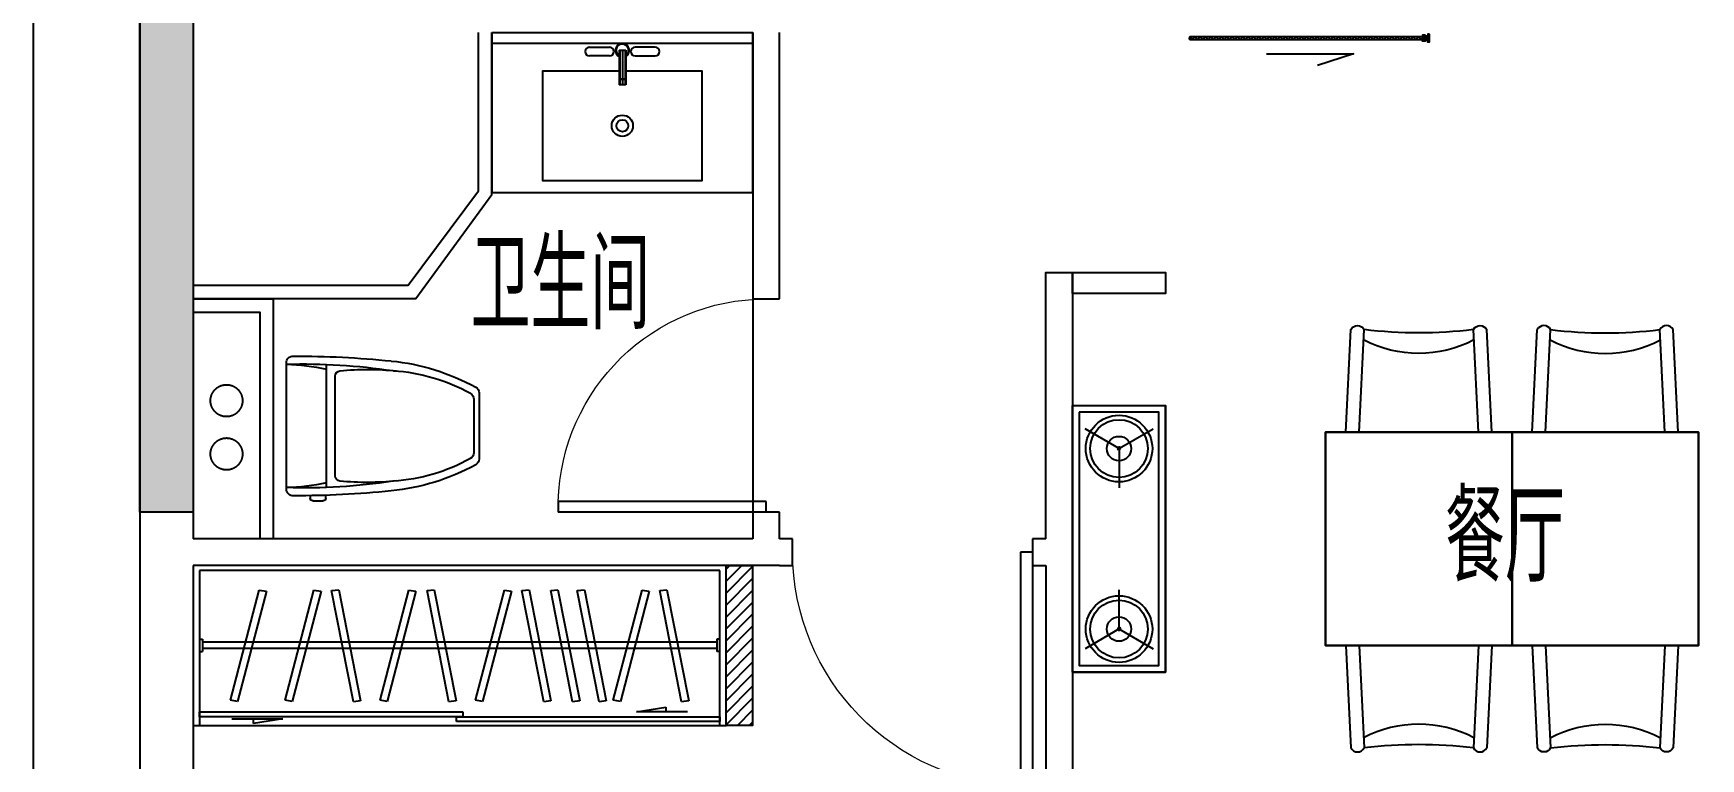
# Model space of a CAD drawing. Header units: millimetres. Extents: x -650 to 31581, y -2936 to 10021.
# Drawn here: x 11891 to 18150, y 2775 to 5497 of the extents above; entities that cross this region are included whole.
import ezdxf

# ---------------------------------------------------------------- set-up
doc = ezdxf.new("R2010")
doc.units = ezdxf.units.MM
doc.header["$LTSCALE"] = 1000
doc.linetypes.add('DASH', pattern=[0.35, 0.25, -0.1])
doc.linetypes.add('PS', pattern=[3200, 1500, -200, 1500])
doc.layers.get('0').update_dxf_attribs({"linetype": 'CONTINUOUS'})
doc.layers.get('Defpoints').update_dxf_attribs({"color": 6, "linetype": 'CONTINUOUS'})
for name, color, linetype in [('0p-洞填充', 1, 'CONTINUOUS'), ('A-Lvtry', 5, 'CONTINUOUS'), ('P-Furniture(活动家具)', 134, 'CONTINUOUS'), ('P-Plumbing-fix(洁具)', 134, 'CONTINUOUS'), ('PS', 6, 'PS'), ('PUB_HATCH', 8, 'CONTINUOUS'), ('PUB_TEXT', 7, 'CONTINUOUS'), ('WALL', 2, 'CONTINUOUS'), ('WINDOW', 4, 'CONTINUOUS'), ('剪力墙', 6, 'CONTINUOUS'), ('门', 9, 'CONTINUOUS')]:
    doc.layers.add(name, color=color, linetype=linetype)
doc.layers.add('A-FUR', color=8, linetype='CONTINUOUS', plot=False)
doc.styles.get("Standard").update_dxf_attribs({"font": 'tssdeng.shx', "bigfont": 'tssdchn.shx'})

# ---------------------------------------------------------------- blocks, each defined once
blk = doc.blocks.new('u5g')
at = {"color": 8, "linetype": 'DASH', "ltscale": 20}
for p, q in [((10502.8, 151826.4), (10512.8, 151826.4)), ((10512.8, 151826.4), (10512.8, 151776.4)), ((12177.7, 151813.9), (10512.8, 151813.9)), ((12177.7, 151788.9), (10512.8, 151788.9)), ((12187.8, 151826.4), (12177.7, 151826.4)), ((12177.7, 151826.4), (12177.7, 151776.4)), ((10502.8, 151776.4), (10512.8, 151776.4)), ((12187.8, 151776.4), (12177.7, 151776.4))]:
    blk.add_line(p, q, dxfattribs=at)
at = {"color": 8, "ltscale": 20}
for p, q in [((11917.6, 151531.4), (12012.7, 151550.3)), ((12082.8, 151531.4), (11917.6, 151531.4)), ((12012.7, 151550.3), (12012.7, 151531.4)), ((10607.7, 151503.4), (10772.9, 151503.4)), ((10772.9, 151503.4), (10677.8, 151484.5)), ((10677.8, 151484.5), (10677.8, 151503.4))]:
    blk.add_line(p, q, dxfattribs=at)
at = {"linetype": 'DASH', "ltscale": 20}
for points in [[(12207.8, 152126.4), (10482.8, 152126.4), (10482.8, 151476.4), (12207.8, 151476.4)], [(10502.8, 151531.4), (11355.3, 151531.4), (11355.3, 151511.4), (10502.8, 151511.4)], [(11335.3, 151511.4), (12187.8, 151511.4), (12187.8, 151491.4), (11335.3, 151491.4)]]:
    blk.add_lwpolyline(points, close=True, dxfattribs=at)
blk.add_lwpolyline([(12187.8, 151476.4), (12187.8, 152106.4), (10502.8, 152106.4), (10502.8, 151476.4)], dxfattribs=at)
at = {"color": 8, "linetype": 'DASH', "ltscale": 20}
for points in [[(10603.3, 151578.7), (10696.8, 152026.6), (10719.8, 152021.8), (10626.3, 151573.9)], [(10780.1, 151578.7), (10873.6, 152026.6), (10896.6, 152021.8), (10803.1, 151573.9)], [(11001.3, 151572.3), (10930.5, 152024.3), (10953.7, 152028), (11024.5, 151576)], [(11087.5, 151578.7), (11181, 152026.6), (11204, 152021.8), (11110.4, 151573.9)], [(11310.5, 151572.3), (11239.7, 152024.3), (11262.9, 152028), (11333.7, 151576)], [(11396.6, 151578.7), (11490.1, 152026.6), (11513.1, 152021.8), (11419.6, 151573.9)], [(11617.8, 151572.3), (11547, 152024.3), (11570.2, 152028), (11641, 151576)], [(11711, 151572.3), (11640.2, 152024.3), (11663.4, 152028), (11734.2, 151576)], [(11796.6, 151572.3), (11725.8, 152024.3), (11749, 152028), (11819.8, 151576)], [(11842.7, 151578.7), (11936.3, 152026.6), (11959.3, 152021.8), (11865.7, 151573.9)], [(12064, 151572.3), (11993.2, 152024.3), (12016.4, 152028), (12087.2, 151576)]]:
    blk.add_lwpolyline(points, close=True, dxfattribs=at)
blk = doc.blocks.new('$DorLib2D$00000001')
for p, q in [((0.45, 0.975), (0.5, 0.975)), ((0.45, 0), (0.45, 0.975)), ((0.5, 0), (0.5, 0.975)), ((0.5, 0), (0.45, 0))]:
    blk.add_line(p, q)
at = {"lineweight": 13}
blk.add_arc((0.475, 0), 0.975, 91.46928, 180, dxfattribs=at)
blk = doc.blocks.new('asdgaegwegwegweg')
at = {"layer": 'P-Furniture(活动家具)', "ltscale": 0.05}
for p, q in [((2929513.3, 291305.6), (2929128.3, 291286.4)), ((2929513.3, 290757.1), (2929128.3, 290776.4))]:
    blk.add_line(p, q, dxfattribs=at)
at = {"layer": 'P-Furniture(活动家具)', "color": 251, "ltscale": 0.05}
for p, q in [((2929513.3, 291255.6), (2929128.3, 291236.4)), ((2929513.3, 290807.1), (2929128.3, 290826.4))]:
    blk.add_line(p, q, dxfattribs=at)
at = {"layer": 'P-Furniture(活动家具)', "ltscale": 0.05}
for centre, radius, start, end in [((2929141.6, 291261.4), 28.3, 118.07249, 241.92751), ((2927454, 291031.4), 1686.8, 353.01938, 6.98062), ((2929141.6, 290801.4), 28.3, 118.07249, 241.92751)]:
    blk.add_arc(centre, radius, start, end, dxfattribs=at)
at = {"layer": 'P-Furniture(活动家具)', "color": 251, "ltscale": 0.05}
blk.add_arc((2928772, 291031.4), 445.6, 332.33384, 27.66616, dxfattribs=at)
blk = doc.blocks.new('table 700x900')
at = {"layer": 'P-Furniture(活动家具)', "ltscale": 0.05}
for points in [[(-450, 700), (350, 700), (350, -700), (-450, -700)], [(-450, 0), (350, 0), (350, 700), (-450, 700)], [(-450, -700), (350, -700), (350, 0), (-450, 0)]]:
    blk.add_lwpolyline(points, close=True, dxfattribs=at)
at = {"layer": 'P-Furniture(活动家具)'}
blk.add_lwpolyline([(-450, 700), (350, 700), (350, -700), (-450, -700)], close=True, dxfattribs=at)
at = {"layer": 'P-Furniture(活动家具)', "ltscale": 0.05}
blk.add_blockref('asdgaegwegwegweg', (-2929963.3, -290681.4), dxfattribs=at)
at = {"layer": 'P-Furniture(活动家具)', "ltscale": 0.05, "xscale": -1}
blk.add_blockref('asdgaegwegwegweg', (2929863.3, -290681.4), dxfattribs=at)
at = {"layer": 'P-Furniture(活动家具)', "ltscale": 0.05, "xscale": -1, "rotation": 180}
blk.add_blockref('asdgaegwegwegweg', (-2929963.3, 290681.4), dxfattribs=at)
at = {"layer": 'P-Furniture(活动家具)', "ltscale": 0.05, "rotation": 180}
blk.add_blockref('asdgaegwegwegweg', (2929863.3, 290681.4), dxfattribs=at)
blk = doc.blocks.new('A$C103B1D10')
at = {"layer": 'P-Furniture(活动家具)', "color": 251}
for p, q in [((101.3, 325), (-898.7, 325)), ((-898.7, 325), (-898.7, -25)), ((101.3, 325), (101.3, -25)), ((-733.2, 142.8), (-811.1, 277.7)), ((-64.1, 142.8), (13.8, 277.7)), ((-733.2, 157.2), (-811.1, 22.3)), ((-745.7, 150), (-589.9, 150)), ((-51.6, 150), (-207.5, 150)), ((-64.1, 157.2), (13.8, 22.3)), ((-898.7, -25), (101.3, -25))]:
    blk.add_line(p, q, dxfattribs=at)
at = {"layer": 'P-Furniture(活动家具)'}
blk.add_lwpolyline([(-898.7, 325), (101.3, 325), (101.3, -25), (-898.7, -25)], close=True, dxfattribs=at)
at = {"layer": 'P-Furniture(活动家具)', "color": 251}
blk.add_lwpolyline([(76.3, 300), (-873.7, 300), (-873.7, 0), (76.3, 0)], close=True, dxfattribs=at)
at = {"layer": 'P-Furniture(活动家具)', "color": 251, "const_width": 4.17}
for points in [[(-797.5, 254.1), (-810.2, 276.1)], [(-797.5, 254.1), (-810.2, 276.1)], [(0.2, 254.1), (12.8, 276.1)], [(0.2, 254.1), (12.8, 276.1)], [(-617.1, 150), (-591.8, 150)], [(-617.1, 150), (-591.8, 150)], [(-180.2, 150), (-205.6, 150)], [(-180.2, 150), (-205.6, 150)], [(-797.5, 45.9), (-810.2, 23.9)], [(-797.5, 45.9), (-810.2, 23.9)], [(0.2, 45.9), (12.8, 23.9)], [(0.2, 45.9), (12.8, 23.9)]]:
    blk.add_lwpolyline(points, dxfattribs=at)
at = {"layer": 'P-Furniture(活动家具)', "color": 251}
for centre, radius in [((-737.4, 150), 125), ((-737.4, 150), 108.3), ((-60, 150), 125), ((-60, 150), 108.3), ((-737.4, 150), 45.8), ((-60, 150), 45.8)]:
    blk.add_circle(centre, radius, dxfattribs=at)
blk = doc.blocks.new('A$C7FA7227F')
at = {"layer": 'P-Plumbing-fix(洁具)'}
for p, q in [((499.4, 723), (25, 723)), ((138.3, 0), (386, 0))]:
    blk.add_line(p, q, dxfattribs=at)
at = {"layer": 'P-Plumbing-fix(洁具)', "color": 251}
for p, q in [((524.5, 634.1), (533.1, 634.1)), ((493, 573), (31.4, 573)), ((533.1, 575.4), (523.1, 575.4)), ((543.1, 624.1), (543.1, 585.4)), ((449.1, 540.3), (75.2, 540.3)), ((161.5, 20), (362.9, 20))]:
    blk.add_line(p, q, dxfattribs=at)
at = {"layer": 'P-Plumbing-fix(洁具)'}
for centre, radius, start, end in [((25, 698), 25, 90, 183.05613), ((3518.4, 690.1), 3518.4, 179.89353, 185.87274), ((499.4, 698), 25, 356.94387, 90), ((-2994.1, 690.1), 3518.4, 354.12726, 0.10647), ((849, 412.9), 834.6, 185.69246, 208.65747), ((-324.6, 412.9), 834.6, 331.34253, 354.30754), ((138.3, 25), 25, 209.6173, 270), ((386, 25), 25, 270, 330.3827)]:
    blk.add_arc(centre, radius, start, end, dxfattribs=at)
at = {"layer": 'P-Plumbing-fix(洁具)', "color": 251}
for centre, radius, start, end in [((2298.1, 659.6), 2268.4, 178.39774, 188.51111), ((849.6, 747.3), 819.4, 181.69606, 192.27861), ((-1773.7, 659.6), 2268.4, 351.48889, 1.60226), ((-325.2, 747.3), 819.4, 347.72139, 358.30394), ((533.1, 624.1), 10, 0, 90), ((533.1, 585.4), 10, 270, 0), ((1107, 418.3), 1056.9, 174.35067, 185.89522), ((75.2, 520.3), 20, 90, 174.35067), ((449.1, 520.3), 20, 5.64933, 90), ((-582.7, 418.3), 1056.9, 354.10478, 5.64933), ((735.4, 364.4), 681.8, 183.62405, 209.09943), ((-211, 364.4), 681.8, 330.90057, 356.37595), ((161.5, 45), 25, 209.09943, 270), ((362.9, 45), 25, 270, 330.90057)]:
    blk.add_arc(centre, radius, start, end, dxfattribs=at)
blk = doc.blocks.new('A$C775F19E5')
at = {"layer": 'P-Plumbing-fix(洁具)', "color": 134}
for p, q in [((-1089.3, 600), (-1089.3, 0)), ((-1089.3, 600), (-110.7, 600)), ((-110.7, 0), (-110.7, 600)), ((-1089.3, 0), (-110.7, 0))]:
    blk.add_line(p, q, dxfattribs=at)
at = {"layer": 'P-Plumbing-fix(洁具)', "color": 251}
for p, q in [((-1089.3, 560), (-110.7, 560)), ((-723.3, 544.6, 16), (-648.2, 544.6, 16)), ((-648.2, 512.1, 16), (-723.3, 512.1, 16)), ((-612.5, 533.8, 16), (-612.5, 425.1, 16)), ((-612.5, 533.8, 16), (-587.5, 533.8, 16)), ((-610, 533.8, 16), (-610, 509, 16)), ((-610, 509, 16), (-610, 425.1, 16)), ((-600, 533.8, 16), (-600, 425.1, 16)), ((-600, 524.1, 16), (-600, 425.1, 16)), ((-590, 533.8, 16), (-590, 404.1, 16)), ((-587.5, 533.8, 16), (-587.5, 425.1, 16)), ((-476.7, 544.6, 16), (-551.8, 544.6, 16)), ((-551.8, 512.1, 16), (-476.7, 512.1, 16)), ((-587.5, 425.1, 16), (-612.5, 425.1, 16)), ((-612.5, 424.1, 16), (-612.5, 404.1, 16)), ((-587.5, 424.1, 16), (-612.5, 424.1, 16)), ((-587.5, 404.1, 16), (-612.5, 404.1, 16)), ((-611.5, 425.1, 16), (-611.5, 424.1, 16)), ((-610, 424.1, 16), (-610, 404.1, 16)), ((-600, 424.1, 16), (-600, 404.1, 16)), ((-600, 424.1, 16), (-600, 404.1, 16)), ((-590, 424.1, 16), (-590, 404.1, 16)), ((-588.5, 425.1, 16), (-588.5, 424.1, 16)), ((-587.5, 424.1, 16), (-587.5, 404.1, 16))]:
    blk.add_line(p, q, dxfattribs=at)
at = {"layer": 'P-Plumbing-fix(洁具)', "color": 134}
blk.add_lwpolyline([(-612.5, 455), (-900, 455), (-900, 45), (-300, 45), (-300, 455), (-587.5, 455)], dxfattribs=at)
at = {"layer": 'P-Plumbing-fix(洁具)', "color": 251}
for radius in [40, 40, 22.5]:
    blk.add_circle((-600, 250), radius, dxfattribs=at)
for centre, radius, start, end in [((-723.3, 528.3, 16), 16.2, 90, 270), ((-648.2, 528.3, 16), 16.2, 270, 90), ((-600, 533, 12.8), 26, 292.61987, 247.38014), ((-600, 533, 12.8), 24.5, 295.31939, 245.92542), ((-600, 533, 12.8), 23.7, 295.31939, 245.92542), ((-551.8, 528.3, 16), 16.2, 90, 270), ((-476.7, 528.3, 16), 16.2, 270, 90)]:
    blk.add_arc(centre, radius, start, end, dxfattribs=at)

msp = doc.modelspace()

# ---------------------------------------------------------------- hatches: boundary and pattern name
at = {"layer": '0p-洞填充'}
h = msp.add_hatch(dxfattribs=at)
h.set_pattern_fill('ANSI31', color=256, scale=10)
h.set_pattern_definition([(45, (-2395644.507, -1062799.34), (-22.4506403, 22.4506403), [])])
h.paths.add_polyline_path([(14491.4, 2900), (14591.3, 2900), (14591.3, 3500), (14491.4, 3500)])
at = {"layer": 'PUB_HATCH'}
msp.add_hatch(color=256, dxfattribs=at).paths.add_polyline_path([(12291.5, 5700), (12491.5, 5700), (12491.5, 3700), (12291.5, 3700), (12291.5, 5500)])
at = {"layer": '门'}
h = msp.add_hatch(dxfattribs=at)
h.set_pattern_fill('!PYH_GALSSC', color=250, scale=10, angle=360, style=0)
h.set_pattern_definition([(315, (15940.754, 5473.805), (-9.9999, -9.9999), []), (225, (15940.754, 5473.805), (-9.9999, 9.9999), [])])
h.paths.add_polyline_path([(16230, 5481.8), (16230, 5475.8), (16232, 5473.8), (17109.2, 5473.8), (17111.2, 5475.8), (17111.2, 5481.8), (17109.2, 5483.8), (16232, 5483.8)])

# ---------------------------------------------------------------- linework, layer by layer
at = {"layer": '0p-洞填充'}
msp.add_line((15791.5, 4600), (15791.5, 2680), dxfattribs=at)
msp.add_lwpolyline([(15691.5, 3600), (15691.5, 4600), (15791.5, 4600)], dxfattribs=at)
for points in [[(15791.5, 4600), (16141.5, 4600), (16141.5, 4520), (15791.5, 4520)], [(14491.4, 3500), (14591.3, 3500), (14591.3, 2900), (14491.4, 2900)]]:
    msp.add_lwpolyline(points, close=True, dxfattribs=at)
at = {"layer": 'A-Lvtry', "ltscale": 3}
for points in [[(12491.5, 4502.3), (13327, 4502.3), (13612.9, 4892), (13612.9, 5500)], [(12491.5, 4552.3), (13298.3, 4552.3), (13562.9, 4905.5), (13562.9, 5500)]]:
    msp.add_lwpolyline(points, dxfattribs=at)
at = {"layer": 'Defpoints'}
msp.add_lwpolyline([(11891.5, -2885.7), (11891.5, 9970.6), (31581.3, 9970.6), (31581.3, -2885.7)], close=True, dxfattribs=at)
at = {"layer": 'PS', "ltscale": 0.5}
for centre in [(12616.5, 4118.4), (12616.5, 3918.4)]:
    msp.add_circle(centre, 60, dxfattribs=at)
at = {"layer": 'WALL'}
for p, q in [((12291.5, 5600), (12291.5, 3600)), ((12491.5, 5500), (12491.5, 3600)), ((14591.5, 5500), (14591.5, 4500)), ((14691.5, 4500), (14691.5, 5500)), ((14591.5, 4500), (14691.5, 4500)), ((14691.5, 3700), (14591.5, 3700)), ((14591.5, 3700), (14591.5, 3600)), ((14691.5, 3600), (14691.5, 3700)), ((12291.5, 3600), (12291.5, -200)), ((14591.5, 3600), (12491.5, 3600)), ((14741.5, 3600), (14691.5, 3600)), ((14741.5, 3500), (14741.5, 3600)), ((15691.5, 3600), (15641.5, 3600)), ((15641.5, 3600), (15641.5, 3500)), ((12491.5, 3500), (12491.5, 0)), ((14691.5, 3500), (12491.5, 3500)), ((14691.5, 3500), (14741.5, 3500)), ((15641.5, 3500), (15691.5, 3500)), ((15691.5, 3500), (15691.5, 0))]:
    msp.add_line(p, q, dxfattribs=at)
for points in [[(12491.5, 4500), (12791.5, 4500), (12791.5, 3600)], [(12491.5, 4450), (12741.5, 4450), (12741.5, 3600)]]:
    msp.add_lwpolyline(points, dxfattribs=at)
at = {"layer": 'WINDOW'}
msp.add_line((14591.5, 4500), (14591.5, 3700), dxfattribs=at)
at = {"layer": '剪力墙', "elevation": 0}
msp.add_lwpolyline([(12291.5, 5700), (12491.5, 5700), (12491.5, 3700), (12291.5, 3700), (12291.5, 5500)], close=True, dxfattribs=at)
at = {"layer": '门', "color": 250}
for p, q in [((17128.8, 5486.1), (17112.4, 5471.6)), ((17112.4, 5486), (17128.8, 5472.4))]:
    msp.add_line(p, q, dxfattribs=at)
at = {"layer": '门'}
msp.add_lwpolyline([(16230, 5481.8), (16230, 5475.8), (16232, 5473.8), (17109.2, 5473.8), (17111.2, 5475.8), (17111.2, 5481.8), (17109.2, 5483.8), (16232, 5483.8)], close=True, dxfattribs=at)
for points in [[(17130, 5463.8), (17130, 5493.8), (17125, 5493.8), (17125, 5486.8), (17115, 5486.8), (17115, 5489.8), (17105, 5489.8), (17105, 5484.8)], [(17130, 5493.8), (17130, 5463.8), (17125, 5463.8), (17125, 5470.8), (17115, 5470.8), (17115, 5467.8), (17105, 5467.8), (17105, 5472.8), (17111.2, 5472.8), (17111.2, 5484.8), (17106.2, 5484.8)], [(17106.2, 5484.8), (17105, 5484.8)], [(17128.8, 5465), (17128.8, 5492.6), (17126.2, 5492.6), (17126.2, 5485.6), (17113.8, 5485.6), (17113.8, 5488.6), (17106.2, 5488.6), (17106.2, 5486), (17112.4, 5486), (17112.4, 5471.6), (17106.2, 5471.6), (17106.2, 5469), (17113.8, 5469), (17113.8, 5472), (17126.2, 5472), (17126.2, 5465), (17128.8, 5465), (17128.8, 5492.6)], [(16519.4, 5420.4), (16846.1, 5420.4), (16711, 5376.4)]]:
    msp.add_lwpolyline(points, dxfattribs=at)

# ---------------------------------------------------------------- block references
at = {"layer": 'A-FUR', "xscale": 1.159400000236928, "yscale": 0.9231000000145286}
msp.add_blockref('u5g', (337.8, -136927.9), dxfattribs=at)
at = {"layer": 'P-Furniture(活动家具)', "xscale": -1, "rotation": 270}
msp.add_blockref('table 700x900', (17441.5, 3650), dxfattribs=at)
at = {"layer": 'P-Furniture(活动家具)', "rotation": 90.00000000000001}
msp.add_blockref('A$C103B1D10', (16116.5, 3998.7), dxfattribs=at)
at = {"layer": 'P-Plumbing-fix(洁具)'}
msp.add_blockref('A$C775F19E5', (14702.2, 4900), dxfattribs=at)
at = {"layer": 'P-Plumbing-fix(洁具)', "xscale": -1, "rotation": 90.00005780054275}
msp.add_blockref('A$C7FA7227F', (13564.5, 4285.8), dxfattribs=at)
at = {"layer": 'WINDOW'}
for p, xscale, yscale, zscale, rotation in [((14641.5, 4100), 800, -800, 800, 270), ((15191.5, 3550), -900, 900, -900, 180)]:
    msp.add_blockref('$DorLib2D$00000001', p, dxfattribs=dict(at, xscale=xscale, yscale=yscale, zscale=zscale, rotation=rotation))

# ---------------------------------------------------------------- texts
at = {"layer": 'PUB_TEXT', "width": 0.7}
for s, p in [('卫生间', (13532.9, 4385.8)), ('餐厅', (17190.1, 3438))]:
    msp.add_text(s, height=337.59, dxfattribs=at).set_placement(p)

doc.saveas('drawing.dxf')
